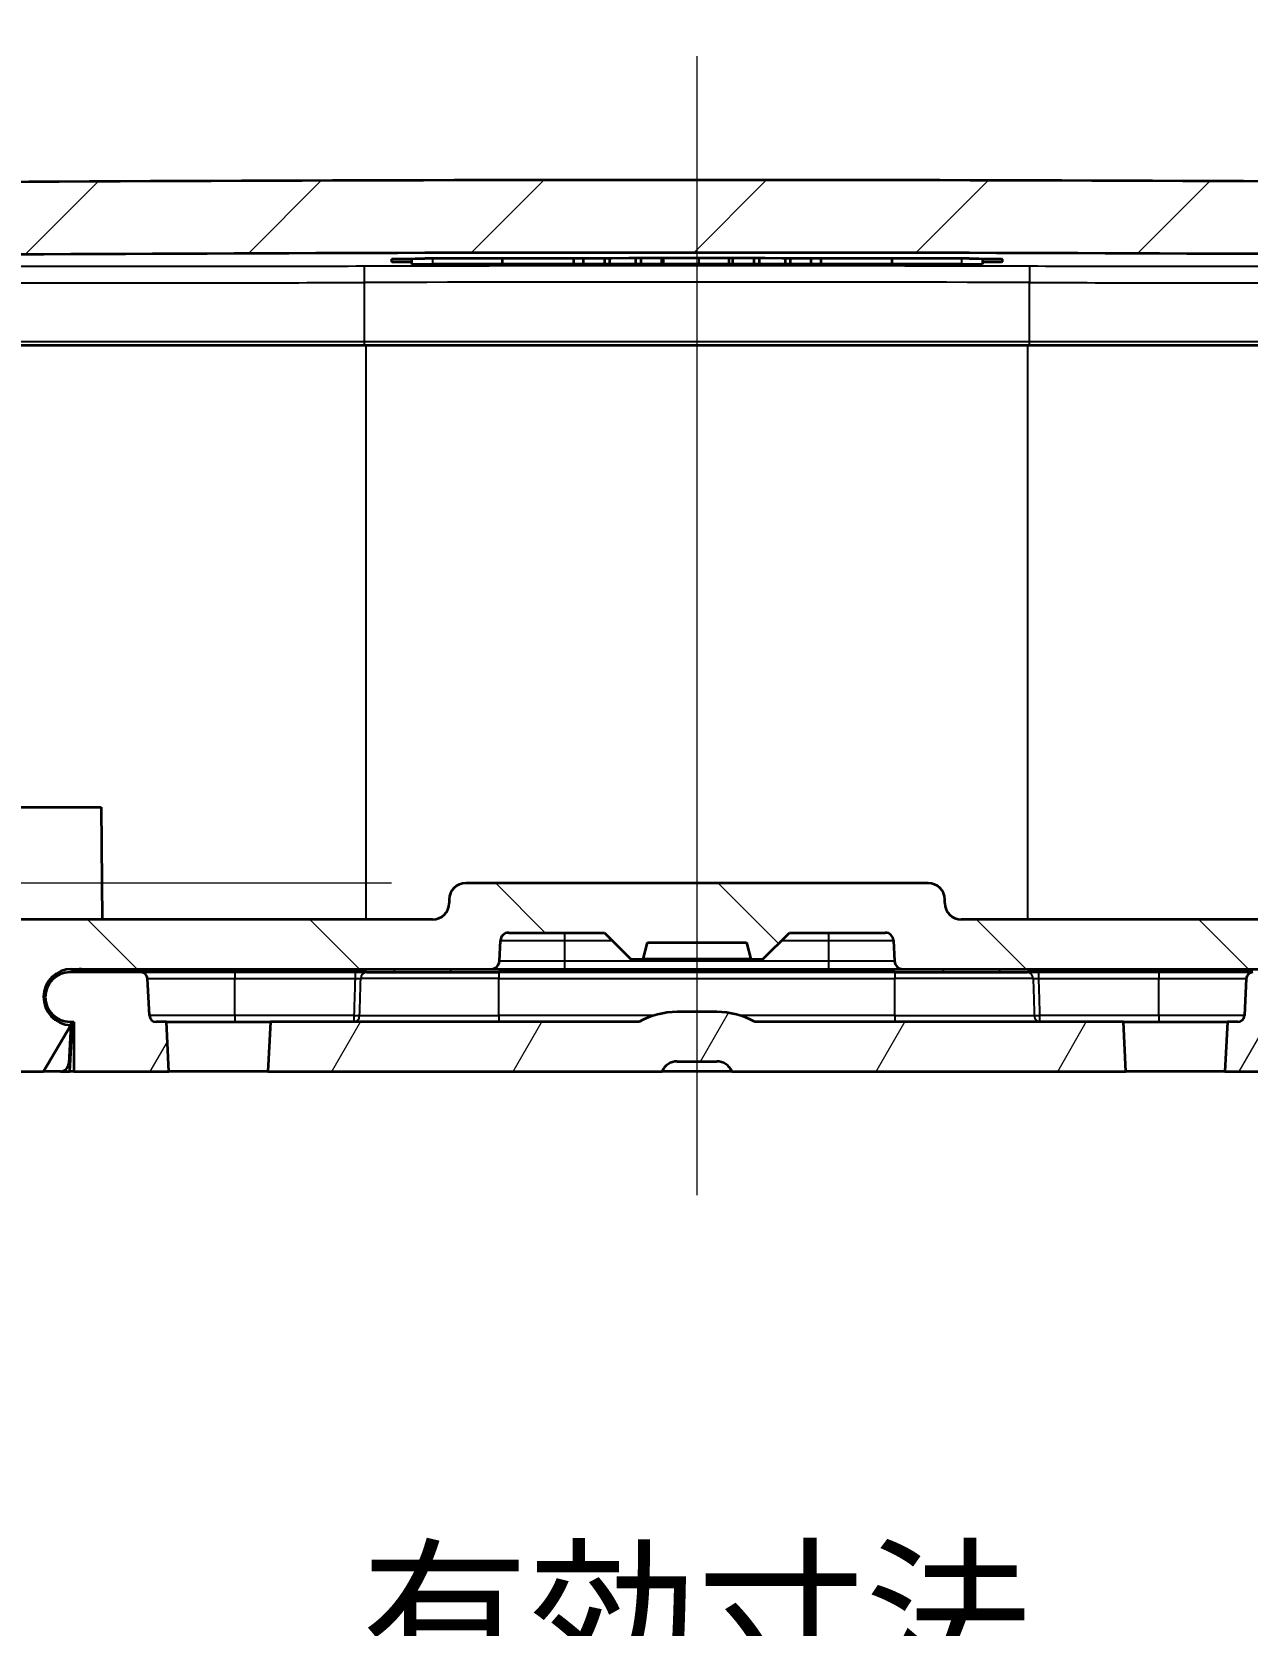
# Model space of a CAD drawing. Header units: millimetres. Extents: x 204 to 2721, y 201 to 622.
# Drawn here: x 744.37 to 781.2, y 247.23 to 295.5 of the extents above; entities that cross this region are included whole.
import ezdxf

# ---------------------------------------------------------------- set-up
doc = ezdxf.new("R2010")
doc.units = ezdxf.units.MM
doc.header["$LTSCALE"] = 1.5
doc.layers.get('Defpoints').update_dxf_attribs({"lineweight": 25})
for name, color, linetype, lineweight in [('Centerline (ISO)', 131, 'Continuous', 18), ('Dimension (ISO)', 7, 'Continuous', 18), ('Hatch (ISO)', 1, 'Continuous', 18), ('Visible (ISO)', 7, 'Continuous', 35), ('Visible Narrow (ISO)', 7, 'Continuous', 25)]:
    doc.layers.add(name, color=color, linetype=linetype, lineweight=lineweight)
doc.styles.add('Note Text (TK)', font='MS PGothic.ttf')
doc.dimstyles.new('Default - Method 1b (TK)', dxfattribs={"dimscale": 1.5, "dimtxt": 2.5, "dimasz": 2.5, "dimexe": 1, "dimexo": 1.499999999999999, "dimgap": 1, "dimtad": 1, "dimtoh": 1, "dimdsep": 46, "dimtxsty": 'Note Text (TK)', "dimblk": 'OPEN', "dimcen": 0.09, "dimdle": 5, "dimclrd": 100, "dimclre": 100, "dimclrt": 7, "dimadec": 1, "dimazin": 1, "dimtfac": 1, "dimtmove": 0, "dimatfit": 3, "dimldrblk": 'OPEN', "dimfxl": 1, "dimtolj": 1, "dimlwd": -1, "dimlwe": -1, "dimarcsym": 0})
pattern_1 = [(59.999977780745, (583.497624212755, 188.6977135415282), (-4.124445062076335, 2.381251599456497), [])]

# ---------------------------------------------------------------- blocks, each defined once
blk = doc.blocks.new('_DotSmall')
at = {"color": 0, "linetype": 'ByBlock', "const_width": 0.5}
blk.add_lwpolyline([(-0.0625, 0, 1), (0.0625, 0, 1)], format="xyb", close=True, dxfattribs=at)
blk = doc.blocks.new('_Open')
at = {"color": 0, "linetype": 'ByBlock', "lineweight": -2}
for p, q in [((-1, 0.1666666666666666), (0, 0)), ((-1, -0.1666666666666666), (0, 0)), ((0, 0), (-1, 0))]:
    blk.add_line(p, q, dxfattribs=at)
blk = doc.blocks.new('*D8')
at = {"layer": 'Defpoints', "color": 0}
for p in [(722.7480237804627, 272.0073049218101), (742.5795080681189, 272.0073049218101), (757.5184954929321, 269.7073049218101)]:
    blk.add_point(p, dxfattribs=at)
at = {"layer": 'Dimension (ISO)', "color": 100}
for p, q in [((722.7480237804627, 275.7573049218101), (722.7480237804627, 290.3974916406968)), ((740.3295080681189, 272.0073049218101), (721.2480237804627, 272.0073049218101)), ((722.7480237804627, 269.7073049218101), (722.7480237804627, 272.0073049218101)), ((755.2684954929321, 269.7073049218101), (721.2480237804627, 269.7073049218101)), ((722.7480237804627, 269.7073049218101), (722.7480237804627, 265.9573049218101))]:
    blk.add_line(p, q, dxfattribs=at)
at = {"layer": 'Dimension (ISO)', "color": 100, "xscale": 3.75, "yscale": 3.75, "zscale": 3.75}
for name, p, rotation in [('_Open', (722.7480237804627, 272.0073049218101), 270), ('_DotSmall', (722.7480237804627, 269.7073049218101), 90)]:
    blk.add_blockref(name, p, dxfattribs=dict(at, rotation=rotation))
at = {"layer": 'Dimension (ISO)', "color": 7, "insert": (719.3730237804627, 282.8889689134238), "char_height": 3.75, "attachment_point": 4, "rotation": 90, "style": 'Note Text (TK)'}
blk.add_mtext('\\A1;2.3', dxfattribs=at)
blk = doc.blocks.new('*D12')
at = {"layer": 'Defpoints', "color": 0}
for p in [(737.3850518564245, 266.00730492181), (791.6692418663235, 266.00730492181), (791.6692418663235, 237.50730492181)]:
    blk.add_point(p, dxfattribs=at)
at = {"layer": 'Dimension (ISO)', "color": 100}
for p, q in [((737.3850518564245, 263.75730492181), (737.3850518564245, 236.00730492181)), ((791.6692418663235, 263.75730492181), (791.6692418663235, 236.00730492181)), ((741.1350518564245, 237.50730492181), (787.9192418663237, 237.50730492181))]:
    blk.add_line(p, q, dxfattribs=at)
at = {"layer": 'Dimension (ISO)', "color": 100, "xscale": 3.75, "yscale": 3.75, "zscale": 3.75, "rotation": 180}
blk.add_blockref('_Open', (737.3850518564245, 237.50730492181), dxfattribs=at)
at = {"layer": 'Dimension (ISO)', "color": 100, "xscale": 3.75, "yscale": 3.75, "zscale": 3.75}
blk.add_blockref('_Open', (791.6692418663235, 237.50730492181), dxfattribs=at)
at = {"layer": 'Dimension (ISO)', "color": 7, "insert": (764.5271468613741, 244.3349195051433), "char_height": 3.75, "attachment_point": 5, "style": 'Note Text (TK)'}
blk.add_mtext('\\A1;\\fMS PGothic|b0|i0;{\\H3.7310;有効寸法\\P}\\fMS PGothic|b0|i0;{\\H3.7310;Max dim. 54.2}', dxfattribs=at)
blk = doc.blocks.new('*D13')
at = {"layer": 'Defpoints', "color": 0}
for p in [(764.5271468613754, 288.807304921826), (811.8799917471312, 288.807304921826), (786.47478565463, 272.0073049218101)]:
    blk.add_point(p, dxfattribs=at)
at = {"layer": 'Dimension (ISO)', "color": 100}
for p, q in [((766.7771468613754, 288.807304921826), (813.379991747131, 288.807304921826)), ((811.8799917471312, 275.7573049218101), (811.8799917471312, 285.057304921826)), ((788.72478565463, 272.0073049218101), (813.379991747131, 272.0073049218101))]:
    blk.add_line(p, q, dxfattribs=at)
at = {"layer": 'Dimension (ISO)', "color": 100, "xscale": 3.75, "yscale": 3.75, "zscale": 3.75}
for p, rotation in [((811.8799917471312, 288.807304921826), 90), ((811.8799917471312, 272.0073049218101), 270)]:
    blk.add_blockref('_Open', p, dxfattribs=dict(at, rotation=rotation))
at = {"layer": 'Dimension (ISO)', "color": 7, "insert": (808.504991747131, 276.1779015127271), "char_height": 3.75, "attachment_point": 4, "rotation": 90, "style": 'Note Text (TK)'}
blk.add_mtext('\\A1;16.8', dxfattribs=at)
blk = doc.blocks.new('*D14')
at = {"layer": 'Defpoints', "color": 0}
for p in [(790.9184756656018, 302.1861657882904), (738.1358180571463, 288.7102923239796), (790.9184756656018, 288.7102923239796)]:
    blk.add_point(p, dxfattribs=at)
at = {"layer": 'Dimension (ISO)', "color": 100}
for p, q in [((738.1358180571463, 290.9602923239796), (738.1358180571463, 303.6861657882905)), ((790.9184756656018, 290.9602923239796), (790.9184756656018, 303.6861657882905)), ((741.8858180571463, 302.1861657882904), (787.1684756656017, 302.1861657882904))]:
    blk.add_line(p, q, dxfattribs=at)
at = {"layer": 'Dimension (ISO)', "color": 100, "xscale": 3.75, "yscale": 3.75, "zscale": 3.75, "rotation": 180}
blk.add_blockref('_Open', (738.1358180571463, 302.1861657882904), dxfattribs=at)
at = {"layer": 'Dimension (ISO)', "color": 100, "xscale": 3.75, "yscale": 3.75, "zscale": 3.75}
blk.add_blockref('_Open', (790.9184756656018, 302.1861657882904), dxfattribs=at)
at = {"layer": 'Dimension (ISO)', "color": 7, "insert": (735.6860928841013, 306.1452339701086), "char_height": 3.75, "attachment_point": 4, "style": 'Note Text (TK)'}
blk.add_mtext('\\A1;\\fMS PGothic|b0|i0;{\\H3.7310;有効寸法 / Max dim. 52.7}', dxfattribs=at)
blk = doc.blocks.new('*D30')
at = {"layer": 'Defpoints', "color": 0}
for p in [(757.5184954929321, 269.7073049218101), (722.7480237804627, 268.6073049218101), (744.0184954929321, 268.6073049218101)]:
    blk.add_point(p, dxfattribs=at)
at = {"layer": 'Dimension (ISO)', "color": 100}
for p, q in [((722.7480237804627, 269.7073049218101), (722.7480237804627, 273.4573049218101)), ((755.2684954929321, 269.7073049218101), (721.2480237804627, 269.7073049218101)), ((722.7480237804627, 269.7073049218101), (722.7480237804627, 268.6073049218101)), ((741.7684954929321, 268.6073049218101), (721.2480237804627, 268.6073049218101)), ((722.7480237804627, 268.6073049218101), (722.7480237804627, 264.8573049218101))]:
    blk.add_line(p, q, dxfattribs=at)
at = {"layer": 'Dimension (ISO)', "color": 100, "xscale": 3.75, "yscale": 3.75, "zscale": 3.75}
for p, rotation in [((722.7480237804627, 269.7073049218101), 270), ((722.7480237804627, 268.6073049218101), 90)]:
    blk.add_blockref('_DotSmall', p, dxfattribs=dict(at, rotation=rotation))
at = {"layer": 'Dimension (ISO)', "color": 7, "insert": (719.3730237804627, 266.675060603628), "char_height": 3.75, "attachment_point": 4, "rotation": 90, "style": 'Note Text (TK)'}
blk.add_mtext('\\A1;1.1', dxfattribs=at)

msp = doc.modelspace()

# ---------------------------------------------------------------- hatches: boundary and pattern name
at = {"layer": 'Hatch (ISO)'}
h = msp.add_hatch(dxfattribs=at)
h.set_pattern_fill('ANSI31', color=256, scale=38.1, style=0)
h.set_pattern_definition([(45, (583.497624212755, 188.6977135415282), (-3.367596045400933, 3.367596045400933), [])])
edge = h.paths.add_edge_path()
edge.add_ellipse((793.9680842989081, 290.3866334254026), major_axis=(-0.0087262032184302, 0.4999238475782032), ratio=1, start_angle=269.9999999999999, end_angle=358.5303187101714)
edge.add_ellipse((764.5271468613761, -3300.992695089401), major_axis=(-3591.879311715209, 29.44503613409816), ratio=1, start_angle=270, end_angle=270.9393625797004)
edge.add_ellipse((735.0862094238399, 290.3866334254026), major_axis=(-0.4999832004042271, -0.0040986965665372), ratio=1, start_angle=269.9999999969181, end_angle=358.5303187101742)
edge.add_line((734.5862855762618, 290.3953596286211), (734.5271468613741, 287.00730492181))
edge.add_line((734.527146861374, 287.00730492181), (736.618419311374, 287.00730492181))
edge.add_line((736.618419311374, 287.00730492181), (736.6341593330981, 286.1055596811663))
edge.add_ellipse((736.7341441026138, 286.10730492181), major_axis=(0.0017452406437269, -0.0999847695156353), ratio=1, start_angle=270.0000000000031, end_angle=359.0000000000033)
edge.add_line((736.7341441026138, 286.00730492181), (737.5026945201344, 286.00730492181))
edge.add_ellipse((737.5026945201342, 286.10730492181), major_axis=(0.099999999999999, -4.4e-15), ratio=1, start_angle=270.0000000000025, end_angle=359.0000000000034)
edge.add_line((737.6026792896499, 286.1055596811663), (737.6395700868878, 288.2190320394547))
edge.add_ellipse((738.139493934466, 288.2103058362363), major_axis=(0.008726203218429, 0.4999238475781988), ratio=1, start_angle=1.4212283073279082, end_angle=89.99999999999989, ccw=False)
edge.add_ellipse((764.5271468613761, -3300.992695085581), major_axis=(3589.702987409561, 26.39132880423038), ratio=1, start_angle=89.1575433852978, end_angle=90, ccw=False)
edge.add_ellipse((790.914799788282, 288.2103058362363), major_axis=(0.499986487743343, -0.0036758773196551), ratio=1, start_angle=1.421228307261515, end_angle=90.00000000298672, ccw=False)
edge.add_line((791.4147236358604, 288.2190320394542), (791.4516144330981, 286.1055596811663))
edge.add_ellipse((791.5515992026138, 286.10730492181), major_axis=(0.001745240643727, -0.0999847695156398), ratio=1, start_angle=270.0000000000011, end_angle=359.0000000000008)
edge.add_line((791.5515992026138, 286.0073049218101), (792.3201496201343, 286.0073049218101))
edge.add_ellipse((792.3201496201343, 286.10730492181), major_axis=(0.099999999999999, 1e-16), ratio=1, start_angle=269.9999999999999, end_angle=359.0000000000008)
edge.add_line((792.4201343896498, 286.1055596811663), (792.435874411374, 287.00730492181))
edge.add_line((792.435874411374, 287.00730492181), (794.527146861374, 287.00730492181))
edge.add_line((794.527146861374, 287.00730492181), (794.4680081464862, 290.3953596286211))
h = msp.add_hatch(dxfattribs=at)
h.set_pattern_fill('ANSI31', color=256, scale=38.1, angle=90.00021045915, style=0)
h.set_pattern_definition([(135.0002104591499, (583.497624212755, 188.6977135415282), (-3.367583675507217, -3.36760841524921), [])])
edge = h.paths.add_edge_path()
edge.add_ellipse((770.2322571624841, 267.95730492181), major_axis=(0.2500000000000013, -1.1e-15), ratio=1, start_angle=3.000000000000738, end_angle=90)
edge.add_line((770.2322571624841, 268.20730492181), (767.3271468613741, 268.20730492181))
edge.add_line((767.3271468613741, 268.20730492181), (766.5271468613741, 267.40730492181))
edge.add_line((766.5271468613741, 267.40730492181), (766.1611214575897, 267.40730492181))
edge.add_line((766.1611214575896, 267.40730492181), (766.027146861374, 267.90730492181))
edge.add_line((766.027146861374, 267.90730492181), (763.027146861374, 267.90730492181))
edge.add_line((763.0271468613741, 267.90730492181), (762.8931722651586, 267.40730492181))
edge.add_line((762.8931722651585, 267.40730492181), (762.527146861374, 267.40730492181))
edge.add_line((762.5271468613741, 267.40730492181), (761.7271468613742, 268.20730492181))
edge.add_line((761.7271468613741, 268.20730492181), (758.8220365602641, 268.20730492181))
edge.add_ellipse((758.8220365602642, 267.95730492181), major_axis=(0.0130839890607382, 0.2496573836886452), ratio=1, start_angle=3.000000000000737, end_angle=90.00000000000152)
edge.add_line((758.5723791765754, 267.9703889108707), (758.539563103384, 267.3442209327493))
edge.add_ellipse((758.2899057196953, 267.35730492181), major_axis=(0.2499999999999991, 0), ratio=1, start_angle=270.0000000000002, end_angle=357, ccw=False)
edge.add_line((758.2899057196953, 267.10730492181), (745.5772840959738, 267.10730492181))
edge.add_ellipse((745.5772840959739, 266.25730492181), major_axis=(-0.8495791564372236, 0.0267442881269897), ratio=1, start_angle=271.8030444439106, end_angle=449.9999999999993)
edge.add_line((745.5505398078469, 265.4077257653727), (744.7272840959739, 264.00730492181))
edge.add_line((744.7272840959738, 264.00730492181), (735.1742876705019, 264.00730492181))
edge.add_ellipse((735.174287670502, 264.25730492181), major_axis=(0.0043631016093171, -0.2499619237890904), ratio=1, start_angle=270.000000000001, end_angle=359.00000000000284, ccw=False)
edge.add_line((734.9243257467128, 264.2529418202006), (734.5358743938382, 286.50730492181))
edge.add_line((734.5358743938382, 286.50730492181), (735.027146861374, 286.50730492181))
edge.add_line((735.027146861374, 286.50730492181), (735.027146861374, 287.00730492181))
edge.add_line((735.027146861374, 287.00730492181), (736.527146861374, 287.00730492181))
edge.add_line((736.527146861374, 287.00730492181), (736.8851280088463, 266.4985787185914))
edge.add_ellipse((737.3850518564245, 266.50730492181), major_axis=(-0.5000000000000026, 0), ratio=1, start_angle=1.00000000000065, end_angle=90.00000000000051)
edge.add_line((737.3850518564245, 266.00730492181), (742.9904150610028, 266.00730492181))
edge.add_ellipse((742.9904150610028, 266.50730492181), major_axis=(-0.0087262032186475, -0.4999238475781986), ratio=1, start_angle=1.000000000001158, end_angle=90.00000000000051)
edge.add_line((743.490338908581, 266.4985787185914), (743.5185716453537, 268.1160311250287))
edge.add_ellipse((744.018495492932, 268.10730492181), major_axis=(-0.499999999999996, 4.4e-15), ratio=1, start_angle=269.9999999999995, end_angle=359.00000000000114, ccw=False)
edge.add_line((744.018495492932, 268.60730492181), (756.5165976583951, 268.60730492181))
edge.add_ellipse((756.5165976583951, 269.10730492181), major_axis=(-0.0087262032186408, -0.4999238475781965), ratio=1, start_angle=1.000000000000039, end_angle=89.99999999999947)
edge.add_line((757.0165215059733, 269.0985787185913), (757.0185716453537, 269.2160311250286))
edge.add_ellipse((757.518495492932, 269.2073049218099), major_axis=(-0.5000000000000006, -1.1e-15), ratio=1, start_angle=269.9999999999998, end_angle=358.99999999999994, ccw=False)
edge.add_line((757.518495492932, 269.70730492181), (771.5357982298162, 269.70730492181))
edge.add_ellipse((771.5357982298162, 269.2073049218099), major_axis=(-0.0087262032186408, 0.4999238475781965), ratio=1, start_angle=270, end_angle=358.99999999999994, ccw=False)
edge.add_line((772.0357220773944, 269.2160311250286), (772.0377722167747, 269.0985787185913))
edge.add_ellipse((772.5376960643529, 269.10730492181), major_axis=(-0.5000000000000006, 1.1e-15), ratio=1, start_angle=1.000000000000039, end_angle=90.00000000000026)
edge.add_line((772.5376960643529, 268.60730492181), (785.0357982298162, 268.60730492181))
edge.add_ellipse((785.0357982298162, 268.10730492181), major_axis=(-0.0087262032186364, 0.4999238475781899), ratio=1, start_angle=269.9999999999995, end_angle=359.00000000000114, ccw=False)
edge.add_line((785.5357220773944, 268.1160311250286), (785.5639548141671, 266.4985787185913))
edge.add_ellipse((786.0638786617453, 266.50730492181), major_axis=(-0.5000000000000026, 4.4e-15), ratio=1, start_angle=1.000000000001158, end_angle=90)
edge.add_line((786.0638786617453, 266.00730492181), (791.6692418663235, 266.00730492181))
edge.add_ellipse((791.6692418663235, 266.50730492181), major_axis=(-0.0087262032186475, -0.4999238475781942), ratio=1, start_angle=1.000000000000658, end_angle=90)
edge.add_line((792.1691657139017, 266.4985787185913), (792.5271468613741, 287.00730492181))
edge.add_line((792.5271468613741, 287.00730492181), (794.0271468613741, 287.00730492181))
edge.add_line((794.0271468613741, 287.00730492181), (794.0271468613741, 286.50730492181))
edge.add_line((794.0271468613741, 286.50730492181), (794.51841932891, 286.50730492181))
edge.add_line((794.51841932891, 286.50730492181), (794.1299679760352, 264.2529418202006))
edge.add_ellipse((793.8800060522461, 264.25730492181), major_axis=(0.2499999999999946, -8.9e-15), ratio=1, start_angle=269.999999999999, end_angle=359.0000000000029, ccw=False)
edge.add_line((793.8800060522461, 264.00730492181), (784.3270096267742, 264.00730492181))
edge.add_line((784.3270096267742, 264.00730492181), (783.5037539149013, 265.4077257653728))
edge.add_ellipse((783.4770096267742, 266.25730492181), major_axis=(0.8499999999999996, 2.2e-15), ratio=1, start_angle=271.803044443911, end_angle=450)
edge.add_line((783.4770096267742, 267.10730492181), (770.7643880030527, 267.10730492181))
edge.add_ellipse((770.7643880030527, 267.35730492181), major_axis=(0.0130839890607382, -0.2496573836886452), ratio=1, start_angle=270.0000000000005, end_angle=356.99999999999926, ccw=False)
edge.add_line((770.5147306193642, 267.3442209327492), (770.4819145461726, 267.9703889108707))
h = msp.add_hatch(dxfattribs=at)
h.set_pattern_fill('ANSI31', color=256, scale=38.1, angle=14.99997778074499, style=0)
h.set_pattern_definition(pattern_1)
edge = h.paths.add_edge_path()
edge.add_ellipse((748.1383281057924, 265.70730492181), major_axis=(-0.1999999999999993, 0), ratio=1, start_angle=3.000000000000016, end_angle=90)
edge.add_line((748.1383281057924, 265.50730492181), (748.4485351924494, 265.50730492181))
edge.add_line((748.4485351924495, 265.50730492181), (748.5271468613741, 264.00730492181))
edge.add_line((748.5271468613741, 264.00730492181), (745.6471468613742, 264.00730492181))
edge.add_line((745.647146861374, 264.00730492181), (745.647146861374, 265.50730492181))
edge.add_line((745.647146861374, 265.50730492181), (745.527146861374, 265.50730492181))
edge.add_ellipse((745.527146861374, 266.25730492181), major_axis=(-0.7500000000000011, 0), ratio=1, start_angle=270, end_angle=450, ccw=False)
edge.add_line((745.527146861374, 267.00730492181), (747.6801306101819, 267.00730492181))
edge.add_ellipse((747.680130610182, 266.80730492181), major_axis=(-0.0104671912485877, 0.1997259069509139), ratio=0.9999999999999998, start_angle=269.99999999999716, end_angle=357.00000000000097, ccw=False)
edge.add_line((747.8798565171329, 266.8177721130586), (747.9386021988416, 265.6968377305614))
h = msp.add_hatch(dxfattribs=at)
h.set_pattern_fill('ANSI31', color=256, scale=38.1, angle=14.99997778074499, style=0)
h.set_pattern_definition(pattern_1)
edge = h.paths.add_edge_path()
edge.add_ellipse((780.9159656169556, 265.70730492181), major_axis=(-0.0104671912485893, -0.1997259069509161), ratio=1, start_angle=3.000000000001406, end_angle=90.00000000000017)
edge.add_line((781.1156915239065, 265.6968377305613), (781.1744372056153, 266.8177721130585))
edge.add_ellipse((781.3741631125662, 266.80730492181), major_axis=(-0.2000000000000002, -2.2e-15), ratio=1, start_angle=270, end_angle=356.9999999999994, ccw=False)
edge.add_line((781.3741631125662, 267.00730492181), (783.5271468613741, 267.00730492181))
edge.add_ellipse((783.5271468613741, 266.25730492181), major_axis=(0.7500000000000007, 0), ratio=1, start_angle=270, end_angle=450, ccw=False)
edge.add_line((783.5271468613741, 265.50730492181), (783.4071468613741, 265.50730492181))
edge.add_line((783.407146861374, 265.50730492181), (783.407146861374, 264.00730492181))
edge.add_line((783.407146861374, 264.00730492181), (780.527146861374, 264.00730492181))
edge.add_line((780.527146861374, 264.00730492181), (780.6057585302985, 265.50730492181))
edge.add_line((780.6057585302985, 265.50730492181), (780.9159656169556, 265.50730492181))
h = msp.add_hatch(dxfattribs=at)
h.set_pattern_fill('ANSI31', color=256, scale=38.1, angle=14.99997778074499, style=0)
h.set_pattern_definition(pattern_1)
edge = h.paths.add_edge_path()
edge.add_ellipse((763.9271468613741, 263.80730492181), major_axis=(0.1999999999999999, 0.4582575694955838), ratio=1, start_angle=23.57817847820182, end_angle=89.99999999999999)
edge.add_line((763.4688892918784, 264.00730492181), (751.527146861374, 264.00730492181))
edge.add_line((751.527146861374, 264.00730492181), (751.6057585302985, 265.50730492181))
edge.add_line((751.6057585302985, 265.50730492181), (762.7771903404569, 265.50730492181))
edge.add_ellipse((763.927146861374, 263.45330492181), major_axis=(-2.353999999999994, 1.4e-15), ratio=1, start_angle=270, end_angle=299.2428062099553, ccw=False)
edge.add_line((763.927146861374, 265.80730492181), (765.1271468613741, 265.80730492181))
edge.add_ellipse((765.1271468613741, 263.45330492181), major_axis=(-2.054000000000001, 1.149956520917201), ratio=1, start_angle=270, end_angle=299.2428062099551, ccw=False)
edge.add_line((766.2771033822912, 265.50730492181), (777.4485351924494, 265.50730492181))
edge.add_line((777.4485351924495, 265.50730492181), (777.5271468613741, 264.00730492181))
edge.add_line((777.5271468613741, 264.00730492181), (765.5854044308697, 264.00730492181))
edge.add_ellipse((765.1271468613741, 263.80730492181), major_axis=(0.5000000000000004, -2e-16), ratio=1, start_angle=23.57817847820187, end_angle=89.99999999999994)
edge.add_line((765.1271468613741, 264.30730492181), (763.927146861374, 264.30730492181))

# ---------------------------------------------------------------- linework, layer by layer
at = {"layer": 'Centerline (ISO)', "linetype": 'Continuous'}
msp.add_line((764.5271468613835, 294.75730492181), (764.5271468613729, 260.25730492181), dxfattribs=at)
at = {"layer": 'Visible (ISO)'}
for p, q in [((758.626502198479, 288.6318287951186), (758.626502198479, 288.45730492181)), ((760.7821369409809, 288.6347249893597), (760.7821369409809, 288.45730492181)), ((761.0759029538219, 288.6350194509375), (761.0759029538219, 288.45730492181)), ((761.722188182072, 288.6355826417919), (761.722188182072, 288.45730492181)), ((761.8781880647531, 288.635701151343), (761.8781880647531, 288.45730492181)), ((762.6642653956654, 288.6361951655859), (762.6642653956654, 288.45730492181)), ((762.8222912508488, 288.636273696642), (762.8222912508488, 288.45730492181)), ((763.4503427265777, 288.6365170400992), (763.4503427265777, 288.45730492181)), ((763.5030180116388, 288.6365324549566), (763.5030180116388, 288.45730492181)), ((765.4945489814504, 288.6365481909884), (765.4945489814504, 288.45730492181)), ((765.608003441582, 288.6365158221737), (765.608003441582, 288.45730492181)), ((766.2542886698321, 288.6362630428706), (766.2542886698321, 288.45730492181)), ((766.4102885525132, 288.6361845941209), (766.4102885525132, 288.45730492181)), ((767.1963658834255, 288.6356861431763), (767.1963658834255, 288.45730492181)), ((767.3543917386089, 288.6355651580313), (767.3543917386089, 288.45730492181)), ((767.9824432143378, 288.6350155524305), (767.9824432143378, 288.45730492181)), ((768.2762092271787, 288.6347207592105), (768.2762092271787, 288.45730492181)), ((770.4318439696806, 288.6318221313993), (770.4318439696806, 288.45730492181)), ((755.2771468613731, 288.5257235261938), (755.2771468613732, 288.6148708682762)), ((755.8754268613731, 288.6254300186098), (755.8754268613731, 288.45730492181)), ((755.8754268613731, 288.45730492181), (756.5135468613732, 288.45730492181)), ((758.626502198479, 288.45730492181), (756.5135468613732, 288.45730492181)), ((760.7821369409809, 288.45730492181), (758.626502198479, 288.45730492181)), ((761.0759029538219, 288.45730492181), (760.7821369409809, 288.45730492181)), ((761.722188182072, 288.45730492181), (761.0759029538219, 288.45730492181)), ((761.8781880647531, 288.45730492181), (761.722188182072, 288.45730492181)), ((762.6642653956654, 288.45730492181), (761.8781880647531, 288.45730492181)), ((762.8222912508488, 288.45730492181), (762.6642653956654, 288.45730492181)), ((763.4503427265777, 288.45730492181), (762.8222912508488, 288.45730492181)), ((763.5030180116388, 288.45730492181), (763.4503427265777, 288.45730492181)), ((764.5869133003968, 288.45730492181), (763.5030180116388, 288.45730492181)), ((765.4945489814504, 288.45730492181), (764.5869133003968, 288.45730492181)), ((765.608003441582, 288.45730492181), (765.4945489814504, 288.45730492181)), ((766.2542886698321, 288.45730492181), (765.608003441582, 288.45730492181)), ((766.4102885525132, 288.45730492181), (766.2542886698321, 288.45730492181)), ((767.1963658834255, 288.45730492181), (766.4102885525132, 288.45730492181)), ((767.3543917386089, 288.45730492181), (767.1963658834255, 288.45730492181)), ((767.9824432143378, 288.45730492181), (767.3543917386089, 288.45730492181)), ((768.2762092271787, 288.45730492181), (767.9824432143378, 288.45730492181)), ((770.4318439696806, 288.45730492181), (768.2762092271787, 288.45730492181)), ((772.5407468613732, 288.45730492181), (770.4318439696806, 288.45730492181)), ((772.5407468613732, 288.45730492181), (773.1788668613733, 288.45730492181)), ((773.1788668613733, 288.6254300186098), (773.1788668613733, 288.45730492181)), ((773.7771468613732, 288.6148708682772), (773.7771468613731, 288.5257235261941)), ((739.5300750839167, 286.00730492181), (754.4501834227495, 286.00730492181)), ((754.4501834227495, 286.00730492181), (774.6041102999964, 286.00730492181)), ((774.6041102999964, 286.00730492181), (789.5242186388293, 286.0073049218101)), ((742.5795080681186, 272.00730492181), (746.4747856546296, 272.00730492181)), ((746.4747856546296, 272.00730492181), (746.5044570051182, 268.60730492181)), ((771.5357982298162, 269.70730492181), (757.518495492932, 269.70730492181)), ((757.0185716453537, 269.2160311250286), (757.0165215059733, 269.0985787185913)), ((772.0377722167747, 269.0985787185913), (772.0357220773944, 269.2160311250286)), ((756.5165976583951, 268.60730492181), (744.018495492932, 268.60730492181)), ((785.0357982298162, 268.60730492181), (772.5376960643529, 268.60730492181)), ((758.539563103384, 267.3442209327492), (758.5723791765754, 267.9703889108707)), ((758.8220365602642, 268.20730492181), (761.7271468613741, 268.20730492181)), ((761.7271468613741, 268.20730492181), (762.5271468613741, 267.40730492181)), ((762.8931722651586, 267.40730492181), (763.0271468613741, 267.90730492181)), ((763.0271468613741, 267.90730492181), (766.0271468613741, 267.90730492181)), ((766.0271468613741, 267.90730492181), (766.1611214575896, 267.40730492181)), ((766.5271468613741, 267.40730492181), (767.3271468613741, 268.20730492181)), ((767.3271468613741, 268.20730492181), (770.2322571624841, 268.20730492181)), ((770.4819145461726, 267.9703889108707), (770.5147306193642, 267.3442209327492)), ((762.5271468613741, 267.40730492181), (762.8931722651586, 267.40730492181)), ((766.1611214575896, 267.40730492181), (762.8931722651585, 267.40730492181)), ((766.1611214575896, 267.40730492181), (766.5271468613741, 267.40730492181)), ((747.680130610182, 267.00730492181), (745.5271468613741, 267.00730492181)), ((745.5772840959739, 267.10730492181), (758.2899057196954, 267.10730492181)), ((750.5271468613741, 267.00730492181), (747.680130610182, 267.00730492181)), ((754.1668512505756, 267.00730492181), (750.5271468613741, 267.00730492181)), ((754.5115816225446, 267.00730492181), (754.1668512505756, 267.00730492181)), ((754.5115816225446, 267.00730492181), (758.5271468613183, 267.00730492181)), ((758.2899057196954, 267.10730492181), (760.5271468613741, 267.10730492181)), ((770.5271468614305, 267.00730492181), (758.5271468613183, 267.00730492181)), ((760.5271468613741, 267.10730492181), (768.5271468613741, 267.10730492181)), ((768.5271468613741, 267.10730492181), (770.7643880030529, 267.10730492181)), ((770.5271468614307, 267.00730492181), (774.5427121002037, 267.00730492181)), ((770.7643880030529, 267.10730492181), (783.4770096267742, 267.10730492181)), ((774.8874424721726, 267.00730492181), (774.5427121002037, 267.00730492181)), ((778.5271468613741, 267.00730492181), (774.8874424721726, 267.00730492181)), ((781.3741631125662, 267.00730492181), (778.5271468613741, 267.00730492181)), ((747.9386021988416, 265.6968377305613), (747.8798565171329, 266.8177721130586)), ((781.1744372056153, 266.8177721130586), (781.1156915239065, 265.6968377305613)), ((745.527146861374, 265.50730492181), (745.647146861374, 265.50730492181)), ((745.5271468613741, 264.00730492181), (745.6057585302985, 265.50730492181)), ((745.5557585302987, 265.50730492181), (745.5505398078469, 265.4077257653728)), ((745.647146861374, 265.50730492181), (745.647146861374, 264.00730492181)), ((748.4485351924495, 265.50730492181), (748.1383281057924, 265.50730492181)), ((748.5271468613741, 264.00730492181), (748.4485351924495, 265.50730492181)), ((748.4485351924495, 265.50730492181), (751.6057585302985, 265.50730492181)), ((751.6057585302985, 265.50730492181), (751.527146861374, 264.00730492181)), ((762.7771903404569, 265.50730492181), (751.6057585302985, 265.50730492181)), ((765.1271468613741, 265.80730492181), (763.9271468613741, 265.80730492181)), ((777.4485351924495, 265.50730492181), (766.2771033822912, 265.50730492181)), ((777.5271468613741, 264.00730492181), (777.4485351924495, 265.50730492181)), ((777.4485351924495, 265.50730492181), (780.6057585302985, 265.50730492181)), ((780.6057585302985, 265.50730492181), (780.527146861374, 264.00730492181)), ((780.9159656169556, 265.50730492181), (780.6057585302985, 265.50730492181)), ((744.7272840959739, 264.00730492181), (745.5505398078469, 265.4077257653728)), ((745.5505398078469, 265.4077257653728), (745.489563103384, 264.2442209327493)), ((763.9271468613741, 264.30730492181), (765.1271468613741, 264.30730492181)), ((735.174287670502, 264.00730492181), (744.7272840959739, 264.00730492181)), ((745.2399057196953, 264.00730492181), (744.7272840959739, 264.00730492181)), ((745.2399057196953, 264.00730492181), (745.5271468613741, 264.00730492181)), ((745.647146861374, 264.00730492181), (745.5271468613741, 264.00730492181)), ((745.647146861374, 264.00730492181), (748.5271468613741, 264.00730492181)), ((751.5271468613741, 264.00730492181), (748.5271468613741, 264.00730492181)), ((751.527146861374, 264.00730492181), (763.4688892918784, 264.00730492181)), ((765.5854044308696, 264.00730492181), (763.4688892918784, 264.00730492181)), ((765.5854044308696, 264.00730492181), (777.5271468613741, 264.00730492181)), ((780.5271468613741, 264.00730492181), (777.5271468613741, 264.00730492181)), ((780.527146861374, 264.00730492181), (783.407146861374, 264.00730492181))]:
    msp.add_line(p, q, dxfattribs=at)
for centre, radius, start, end in [((764.527146861374, -3300.992695078182), 3592.00000000002, 89.53031871015052, 90.46968128984948), ((764.527146861374, -3300.992695078182), 3589.800000000019, 89.57877169264715, 90.42122830735285), ((764.5271468613734, -3300.992695078182), 3589.629373626215, 89.86831771530743, 90.13168228469256), ((757.518495492932, 269.2073049218099), 0.5, 90, 179.0000000000015), ((771.5357982298162, 269.2073049218099), 0.5, 0.9999999999985053, 90), ((756.5165976583951, 269.10730492181), 0.5, 270, 359.0000000000015), ((772.5376960643529, 269.10730492181), 0.5, 180.9999999999985, 270), ((758.8220365602641, 267.95730492181), 0.25, 90, 177.0000000000009), ((770.2322571624841, 267.95730492181), 0.25, 2.99999999999909, 90), ((745.5772840959738, 266.25730492181), 0.8500000000000005, 90, 268.1969555560914), ((745.5271468613741, 266.25730492181), 0.7500000000000011, 90, 270), ((745.8768521188302, 266.85730492181), 0.25, 90, 143.1301023541602), ((747.680130610182, 266.80730492181), 0.2, 3.000000000002342, 90), ((758.2899057196953, 267.35730492181), 0.25, 270, 357.0000000000009), ((770.7643880030527, 267.35730492181), 0.25, 182.9999999999991, 270), ((781.3741631125662, 266.80730492181), 0.2, 90, 176.9999999999976), ((748.1383281057924, 265.70730492181), 0.2, 183.0000000000023, 270), ((763.9271468613741, 263.45330492181), 2.353999999999999, 90, 119.2428062099543), ((765.1271468613741, 263.45330492181), 2.353999999999999, 60.75719379004562, 90), ((780.9159656169556, 265.70730492181), 0.2, 270, 356.9999999999976), ((745.2399057196953, 264.25730492181), 0.2500000000000001, 270, 357.0000000000009), ((763.9271468613741, 263.80730492181), 0.5, 90, 156.4218215217995), ((765.1271468613741, 263.80730492181), 0.5, 23.57817847820053, 90)]:
    msp.add_arc(centre, radius, start, end, dxfattribs=at)
for points, knots in [([(755.2771468613732, 288.6148708682761), (755.2771468613732, 288.6161301373953), (755.3022408882488, 288.6175310133485), (755.4042964734389, 288.6202365130767), (755.4812580498573, 288.6215411368373), (755.6588306669933, 288.6237300813273), (755.7712763579405, 288.624760323402), (756.017653064211, 288.6263500428774), (756.151584101083, 288.6269095198589), (756.2771468613734, 288.6271980999324)], [0.150677656805857, 0.150677656805857, 0.150677656805857, 0.150677656805857, 0.1883485674458988, 0.1883485674458988, 0.2260194780859405, 0.2260194780859405, 0.2636884056591684, 0.2636884056591684, 0.3013573332323962, 0.3013573332323962, 0.3013573332323962, 0.3013573332323962]), ([(772.7771468613734, 288.6271980999324), (772.9027096216636, 288.6269095198589), (773.0366406585355, 288.6263500428774), (773.2830173648063, 288.624760323402), (773.3954630557535, 288.6237300813273), (773.5730356728893, 288.6215411368373), (773.6499972493077, 288.6202365130767), (773.7520528344978, 288.6175310133485), (773.7771468613732, 288.6161301373953), (773.7771468613732, 288.6148708682761)], [0.1506776567869466, 0.1506776567869466, 0.1506776567869466, 0.1506776567869466, 0.1883465843601745, 0.1883465843601745, 0.2260155119334024, 0.2260155119334024, 0.2636864225734442, 0.2636864225734442, 0.301357333213486, 0.301357333213486, 0.301357333213486, 0.301357333213486]), ([(755.8754309509839, 288.5158733614722), (755.7597051706304, 288.5162312383512), (755.6542396268837, 288.5168904760094), (755.4812588953357, 288.5186132303089), (755.404296249396, 288.519814757207), (755.3022402694266, 288.5226003434557), (755.2771468613731, 288.5241844021848), (755.2771468613731, 288.5257235261936)], [0.190299456991048, 0.190299456991048, 0.190299456991048, 0.190299456991048, 0.2260184070790877, 0.2260184070790877, 0.2636897413386883, 0.2636897413386883, 0.3013610755982889, 0.3013610755982889, 0.3013610755982889, 0.3013610755982889]), ([(773.7771468613731, 288.5257235261936), (773.7771468613731, 288.5241844021848), (773.7520534533196, 288.5226003434557), (773.6499974733501, 288.519814757207), (773.5730348274105, 288.5186132303089), (773.4000540958625, 288.5168904760094), (773.2945885521159, 288.5162312383512), (773.1788627717626, 288.5158733614722)], [0.1506817720362272, 0.1506817720362272, 0.1506817720362272, 0.1506817720362272, 0.1883531062958279, 0.1883531062958279, 0.2260244405554284, 0.2260244405554284, 0.2617433906434417, 0.2617433906434417, 0.2617433906434417, 0.2617433906434417])]:
    msp.add_open_spline(points, degree=3, knots=knots, dxfattribs=at)
at = {"layer": 'Visible Narrow (ISO)'}
for p, q in [((756.5135468613732, 288.6277336322265), (756.5135468613732, 288.45730492181)), ((764.5869133003968, 288.6366780504746), (764.5869133003968, 288.45730492181)), ((772.5407468613732, 288.6277336322265), (772.5407468613732, 288.45730492181)), ((754.4501834227495, 286.1055596811663), (754.4501834227469, 287.9034713226265)), ((774.6041102999964, 286.1055596811663), (774.6041102999988, 287.9034713226265)), ((754.4501834227495, 286.1055596811663), (739.5906940303001, 286.1055596811663)), ((754.4501834227495, 286.00730492181), (754.4501834227495, 286.1055596811663)), ((774.6041102999964, 286.1055596811663), (754.4501834227495, 286.1055596811663)), ((754.5041751913187, 268.60730492181), (754.5041751913187, 286.0073049218101)), ((774.5501185314297, 268.60730492181), (774.5501185314297, 286.0073049218101)), ((774.6041102999964, 286.00730492181), (774.6041102999964, 286.1055596811663)), ((789.4635996924458, 286.1055596811663), (774.6041102999964, 286.1055596811663)), ((758.5723791765754, 267.9703889108707), (760.5271468613741, 267.9703889108707)), ((760.5271468613741, 267.9703889108707), (760.5271468613741, 268.20730492181)), ((760.5271468613741, 267.9703889108707), (761.9640628723134, 267.9703889108707)), ((760.5271468613741, 267.3442209327493), (760.5271468613741, 267.9703889108707)), ((767.0902308504349, 267.9703889108707), (768.5271468613741, 267.9703889108707)), ((768.5271468613741, 267.9703889108707), (768.5271468613741, 268.20730492181)), ((768.5271468613741, 267.9703889108707), (770.4819145461726, 267.9703889108707)), ((768.5271468613741, 267.3442209327493), (768.5271468613741, 267.9703889108707)), ((750.5271468613741, 267.00730492181), (750.5271468613741, 267.10730492181)), ((750.5271468613741, 267.00730492181), (750.5271468613741, 266.8177721130586)), ((754.1668512505756, 267.00730492181), (754.1668512505756, 266.8177721130586)), ((755.3635227525732, 267.00730492181), (755.3635227525732, 267.10730492181)), ((757.0541862085067, 267.10730492181), (757.0541862085067, 267.0073049218078)), ((758.5271468613183, 267.00730492181), (758.5271468613159, 266.8177721130586)), ((760.5271468613741, 267.3442209327492), (758.539563103384, 267.3442209327492)), ((760.5271468613741, 267.10730492181), (760.5271468613741, 267.3442209327492)), ((768.5271468613741, 267.3442209327493), (760.5271468613741, 267.3442209327493)), ((770.5147306193642, 267.3442209327492), (768.5271468613741, 267.3442209327492)), ((768.5271468613741, 267.10730492181), (768.5271468613741, 267.3442209327492)), ((770.5271468614305, 267.00730492181), (770.5271468614305, 266.8177721130586)), ((772.0001075142414, 267.00730492181), (772.0001075142414, 267.10730492181)), ((773.690770970175, 267.10730492181), (773.690770970175, 267.00730492181)), ((774.8874424721726, 266.8177721130586), (774.8874424721726, 267.00730492181)), ((778.5271468613741, 267.00730492181), (778.5271468613741, 267.10730492181)), ((778.5271468613741, 267.00730492181), (778.5271468613741, 266.8177721130586)), ((747.8798565171329, 266.8177721130586), (750.5271468613741, 266.8177721130586)), ((750.5271468613741, 266.8177721130586), (754.1668512505756, 266.8177721130585)), ((750.5271468613741, 265.6968377305614), (750.5271468613741, 266.8177721130586)), ((758.5271468613159, 266.8177721130586), (754.33921643656, 266.8177721130586)), ((758.5271468613159, 266.8177721130586), (770.5271468614305, 266.8177721130586)), ((758.5271468613159, 265.6968377305614), (758.5271468613159, 266.8177721130586)), ((774.7150772861881, 266.8177721130586), (770.5271468614307, 266.8177721130586)), ((770.5271468614312, 265.6968377305614), (770.5271468614305, 266.8177721130586)), ((774.8874424721726, 266.8177721130586), (778.5271468613741, 266.8177721130586)), ((778.5271468613741, 266.8177721130586), (781.1744372056153, 266.8177721130586)), ((778.5271468613741, 265.6968377305614), (778.5271468613741, 266.8177721130586)), ((750.5271468613741, 265.6968377305614), (747.9386021988416, 265.6968377305614)), ((750.5271468613741, 265.6968377305614), (750.5271468613741, 265.50730492181)), ((754.1332981814475, 265.6968377305614), (750.5271468613741, 265.6968377305614)), ((754.1332981814475, 265.6968377305614), (754.1332981814475, 265.50730492181)), ((754.3049934062182, 265.6968377305614), (758.5271468613159, 265.6968377305614)), ((758.5271468613159, 265.6968377305614), (758.5271468613159, 265.50730492181)), ((763.2144922914343, 265.6968377305614), (758.5271468613159, 265.6968377305614)), ((770.5271468614312, 265.6968377305614), (765.8398014313138, 265.6968377305614)), ((770.5271468614312, 265.6968377305614), (770.5271468614336, 265.50730492181)), ((770.5271468614312, 265.6968377305614), (774.7493003165301, 265.6968377305614)), ((774.9209955413006, 265.50730492181), (774.9209955413006, 265.6968377305613)), ((778.5271468613741, 265.6968377305614), (774.9209955413006, 265.6968377305613)), ((778.5271468613741, 265.6968377305614), (778.5271468613741, 265.50730492181)), ((781.1156915239067, 265.6968377305614), (778.5271468613741, 265.6968377305614)), ((745.539563103384, 264.2442209327493), (745.489563103384, 264.2442209327493))]:
    msp.add_line(p, q, dxfattribs=at)
for centre, major_axis, ratio, start_param, end_param in [((764.5271468613716, -3298.966110181137), (-3587.921408431399, -1.24151073e-08), 0.999847695156388, 4.709580005686552, 4.715197955075907), ((754.4501834227453, 287.8947451194079), (-0.0014042715921295, 0.4999980280174087), 4.90233067753e-05, 4.729842204091552, 6.268285529287155), ((774.6041103000003, 287.8947451194079), (0.0014042715921339, 0.4999980280174066), 4.90233068123e-05, 0.0148997937544033, 1.553343095303948), ((764.5271468613716, -3298.957666247808), (3587.421670088254, 1.24152155e-08), 0.999847695156388, 1.567987352096759, 1.573605301486113), ((754.5115816225446, 266.80730492181), (0, 0.2000000000000002), 0.8630086532879939, 0, 1.518436449235041), ((774.5427121002037, 266.80730492181), (-2e-16, 0.2000000000000008), 0.8630086532879948, 4.764748857944544, 6.283185307179585), ((754.1332981814475, 265.7073049218099), (-0.1999111429606323, 0.0059611173595362), 0.052312767798694, 1.572356231342078, 2.605389558411793), ((754.1332981814475, 265.70730492181), (-4.4e-15, -0.2000000000000001), 0.8596542501255949, 1.02e-14, 1.518436449234792), ((774.9209955413006, 265.70730492181), (3e-16, -0.2000000000000002), 0.8596542501256053, 4.764748857944537, 6.283185307179584), ((774.9209955413006, 265.70730492181), (-0.1999111429606325, -0.0059611173595547), 0.0523127677988627, 0.5362030952340194, 1.569236422275828)]:
    msp.add_ellipse(centre, major_axis=major_axis, ratio=ratio, start_param=start_param, end_param=end_param, dxfattribs=at)
for points, knots in [([(754.4487796722315, 288.3946876486194), (751.8453097955958, 288.3873756622039), (749.2421153693901, 288.3835810410152), (744.3089910063431, 288.3834240641523), (741.9796317894618, 288.3870614243599), (739.9093817467798, 288.3942241181218)], [-1.561838983181087, -1.561838983181087, -1.561838983181087, -1.561838983181087, -0.7809037254093983, -0.7809037254093983, -2.69e-14, -2.69e-14, -2.69e-14, -2.69e-14]), ([(789.1449119759633, 288.3942241181218), (788.1097660557996, 288.3906426989347), (787.0101810788314, 288.3879365724853), (784.7112310896302, 288.3843468035118), (783.5119247683864, 288.3834632371765), (782.2786409386158, 288.3835025557575), (781.0453571088451, 288.3835418743384), (779.7780683316623, 288.3845040787186), (777.2089689096209, 288.3882490462249), (775.9072227083064, 288.3910317292219), (774.6055140505143, 288.3946876486194)], [-1.561838983180688, -1.561838983180688, -1.561838983180688, -1.561838983180688, -1.171379237385516, -1.171379237385516, -0.7809194915903442, -0.7809194915903442, -0.7809194915903442, -0.3904597457951721, -0.3904597457951721, 0, 0, 0, 0]), ([(739.6097158639785, 287.9030078566911), (741.7228364848758, 287.8958461605744), (744.1004301933398, 287.8922093069912), (749.1357047290924, 287.8923662619898), (751.7928030615512, 287.8961603546503), (754.4501834227444, 287.9034713226265)], [2.69e-14, 2.69e-14, 2.69e-14, 2.69e-14, 0.7809037254093983, 0.7809037254093983, 1.561838983181087, 1.561838983181087, 1.561838983181087, 1.561838983181087]), ([(774.6041103000013, 287.9034713226265), (775.9327736558771, 287.8998159124384), (777.2614751148469, 287.8970336170228), (779.8837727618072, 287.8932891711287), (781.1773031732719, 287.8923271007689), (782.436124602927, 287.8922877876643), (783.6949460325822, 287.8922484745599), (784.9190864888493, 287.8931319178283), (787.2656415335007, 287.8967211868062), (788.3879962167218, 287.8994269363367), (789.4445778587644, 287.9030078566911)], [0, 0, 0, 0, 0.3904597457951721, 0.3904597457951721, 0.7809194915903442, 0.7809194915903442, 0.7809194915903442, 1.171379237385516, 1.171379237385516, 1.561838983180688, 1.561838983180688, 1.561838983180688, 1.561838983180688]), ([(754.1668512505756, 266.8177721130585), (754.1660066521094, 266.7896640799732), (754.1651622988231, 266.761556039541), (754.1595747413675, 266.5754954492864), (754.1548390213044, 266.4175426753278), (754.1501109551735, 266.25958967289), (754.1453601197636, 266.1008760051249), (754.1406170121834, 265.9421621066747), (754.1350201791678, 265.7545779047246), (754.1341590539189, 265.7257078214013), (754.1332981814475, 265.6968377305614)], [-0.1513213899259142, -0.1513213899259142, -0.1513213899259142, -0.1513213899259142, -0.1428736070772615, -0.1428736070772615, -0.0954014812770545, -0.0954014812770545, -0.0954014812770545, -0.0477007406385273, -0.0477007406385273, -0.0390239830573835, -0.0390239830573835, -0.0390239830573835, -0.0390239830573835]), ([(754.1668512505756, 266.8177721130586), (754.1798422461003, 266.818160701323), (754.1928317072986, 266.818483092716), (754.2259616278118, 266.8191331574459), (754.2457062264514, 266.8193469055387), (754.2874668715227, 266.8193863333359), (754.3083542188867, 266.8190745035024), (754.3300917419665, 266.8182566774667), (754.334892871985, 266.8180288159275), (754.33921643656, 266.8177721130586)], [0, 0, 0, 0, 0.0077875914659404, 0.0077875914659404, 0.0202477378114451, 0.0202477378114451, 0.0364459280606013, 0.0364459280606013, 0.0415900743690057, 0.0415900743690057, 0.0415900743690057, 0.0415900743690057]), ([(754.3049934062182, 265.6968377305613), (754.3058714644072, 265.7257078214013), (754.3067497807452, 265.7545779047246), (754.3124583482669, 265.9421621066747), (754.3172961561374, 266.1008760051249), (754.3221418535189, 266.25958967289), (754.3269643269775, 266.4175426753278), (754.3317946145037, 266.5754954492864), (754.3374937558503, 266.7615560395411), (754.3383549710913, 266.7896640799733), (754.33921643656, 266.8177721130586)], [0.0390239830573771, 0.0390239830573771, 0.0390239830573771, 0.0390239830573771, 0.0477007406385273, 0.0477007406385273, 0.0954014812770545, 0.0954014812770545, 0.0954014812770545, 0.1428736070772615, 0.1428736070772615, 0.1513213899259242, 0.1513213899259242, 0.1513213899259242, 0.1513213899259242]), ([(774.7150772861881, 266.8177721130586), (774.7216227880743, 266.8181607389444), (774.7292649489818, 266.8184831502599), (774.7516130876498, 266.8191332297962), (774.7678130644398, 266.8193469502859), (774.8089215604474, 266.8193862872665), (774.8349822125836, 266.8190743880606), (774.8702837941291, 266.818256564224), (774.8788627436578, 266.8180287509588), (774.8874424721726, 266.8177721130586)], [0, 0, 0, 0, 0.0077877914806406, 0.0077877914806406, 0.0202482578496655, 0.0202482578496655, 0.036446864129398, 0.036446864129398, 0.0415900743195223, 0.0415900743195223, 0.0415900743195223, 0.0415900743195223]), ([(774.7150772861881, 266.8177721130585), (774.7159389752109, 266.7896567858147), (774.7168004138761, 266.7615414512203), (774.7225000012133, 266.5754662726159), (774.72733051071, 266.4175062044524), (774.7321532054243, 266.2595459077889), (774.7369986786562, 266.1008395341649), (774.7418362631092, 265.9421329298773), (774.7475443858272, 265.7545633163116), (774.7484224801879, 265.7257005271929), (774.7493003165301, 265.6968377305614)], [-0.1513213899259172, -0.1513213899259172, -0.1513213899259172, -0.1513213899259172, -0.1428714148403801, -0.1428714148403801, -0.095397096803292, -0.095397096803292, -0.095397096803292, -0.047698548401646, -0.047698548401646, -0.0390239830573834, -0.0390239830573834, -0.0390239830573834, -0.0390239830573834]), ([(774.9209955413006, 265.6968377305613), (774.9201348863342, 265.7257005271929), (774.9192739787177, 265.7545633163116), (774.9136775817987, 265.9421329298773), (774.9089346932612, 266.1008395341649), (774.9041840776116, 266.2595459077889), (774.899455794555, 266.4175062044524), (774.8947198568662, 266.5754662726159), (774.8891318621518, 266.7615414512204), (774.8882872898158, 266.7896567858148), (774.8874424721726, 266.8177721130586)], [0.0390239830573735, 0.0390239830573735, 0.0390239830573735, 0.0390239830573735, 0.047698548401646, 0.047698548401646, 0.095397096803292, 0.095397096803292, 0.095397096803292, 0.1428714148403801, 0.1428714148403801, 0.1513213899259236, 0.1513213899259236, 0.1513213899259236, 0.1513213899259236])]:
    msp.add_open_spline(points, degree=3, knots=knots, dxfattribs=at)

# ---------------------------------------------------------------- dimensions: what is measured, and where the dimension line sits
at = {"layer": 'Dimension (ISO)', "color": 100}
for base, p1, p2, text, override, picture, middle in [((790.9184756656018, 302.1861657882904), (738.1358180571463, 288.7102923239796), (790.9184756656018, 288.7102923239796), '\\fMS PGothic|b0|i0;{\\H3.7310;有効寸法 / Max dim. <>}', {"dimgap": 1, "dimtoh": 0, "dimdec": 1, "dimlfac": 0.9984340006320136, "dimtol": 0, "dimlim": 0, "dimtp": 0, "dimtm": 0, "dimtdec": 1, "dimtofl": 0, "dimatfit": 1}, '*D14', (764.527146861374, 302.1861657882904)), ((791.6692418663235, 237.50730492181), (737.3850518564245, 266.00730492181), (791.6692418663235, 266.00730492181), '\\fMS PGothic|b0|i0;{\\H3.7310;有効寸法\\P}\\fMS PGothic|b0|i0;{\\H3.7310;Max dim. <>}', {"dimgap": 1, "dimtoh": 0, "dimdec": 1, "dimlfac": 0.9984490878488971, "dimtol": 0, "dimlim": 0, "dimtp": 0, "dimtm": 0, "dimtdec": 1, "dimtofl": 0, "dimatfit": 1}, '*D12', (764.5271468613741, 237.50730492181))]:
    dim = msp.add_linear_dim(base=base, p1=p1, p2=p2, angle=180, text=text, dimstyle='Default - Method 1b (TK)', override=override, dxfattribs=at)
    dim.commit()
    dim.dimension.update_dxf_attribs({"geometry": picture, "text_midpoint": middle, "dimtype": 160})
for base, p1, p2, override, picture, middle in [((722.7480237804627, 272.0073049218101), (757.518495492932, 269.70730492181), (742.5795080681186, 272.00730492181), {"dimgap": 1, "dimtoh": 0, "dimdec": 1, "dimblk1": 'DotSmall', "dimblk2": 'Open', "dimsah": 1, "dimdle": 0, "dimtol": 0, "dimlim": 0, "dimtp": 0, "dimtm": 0, "dimtdec": 1, "dimtofl": 1, "dimatfit": 1}, '*D8', (722.7480237804627, 285.8932302770602)), ((811.8799917471312, 288.807304921826), (786.4747856546296, 272.00730492181), (764.5271468613751, 288.8073049218259), {"dimgap": 1, "dimtoh": 0, "dimdec": 1, "dimtol": 0, "dimlim": 0, "dimtp": 0, "dimtm": 0, "dimtdec": 1, "dimtofl": 0, "dimatfit": 1}, '*D13', (811.879991747131, 280.407304921818)), ((722.7480237804627, 268.6073049218101), (757.518495492932, 269.70730492181), (744.018495492932, 268.60730492181), {"dimgap": 1, "dimtoh": 0, "dimdec": 1, "dimblk1": 'DotSmall', "dimblk2": 'DotSmall', "dimsah": 1, "dimdle": 0, "dimtol": 0, "dimlim": 0, "dimtp": 0, "dimtm": 0, "dimtdec": 1, "dimtofl": 1, "dimatfit": 1}, '*D30', (722.7480237804627, 269.1573049218098))]:
    dim = msp.add_linear_dim(base=base, p1=p1, p2=p2, angle=90, dimstyle='Default - Method 1b (TK)', override=override, dxfattribs=at)
    dim.commit()
    dim.dimension.update_dxf_attribs({"geometry": picture, "text_midpoint": middle, "dimtype": 160})

doc.saveas('drawing.dxf')
